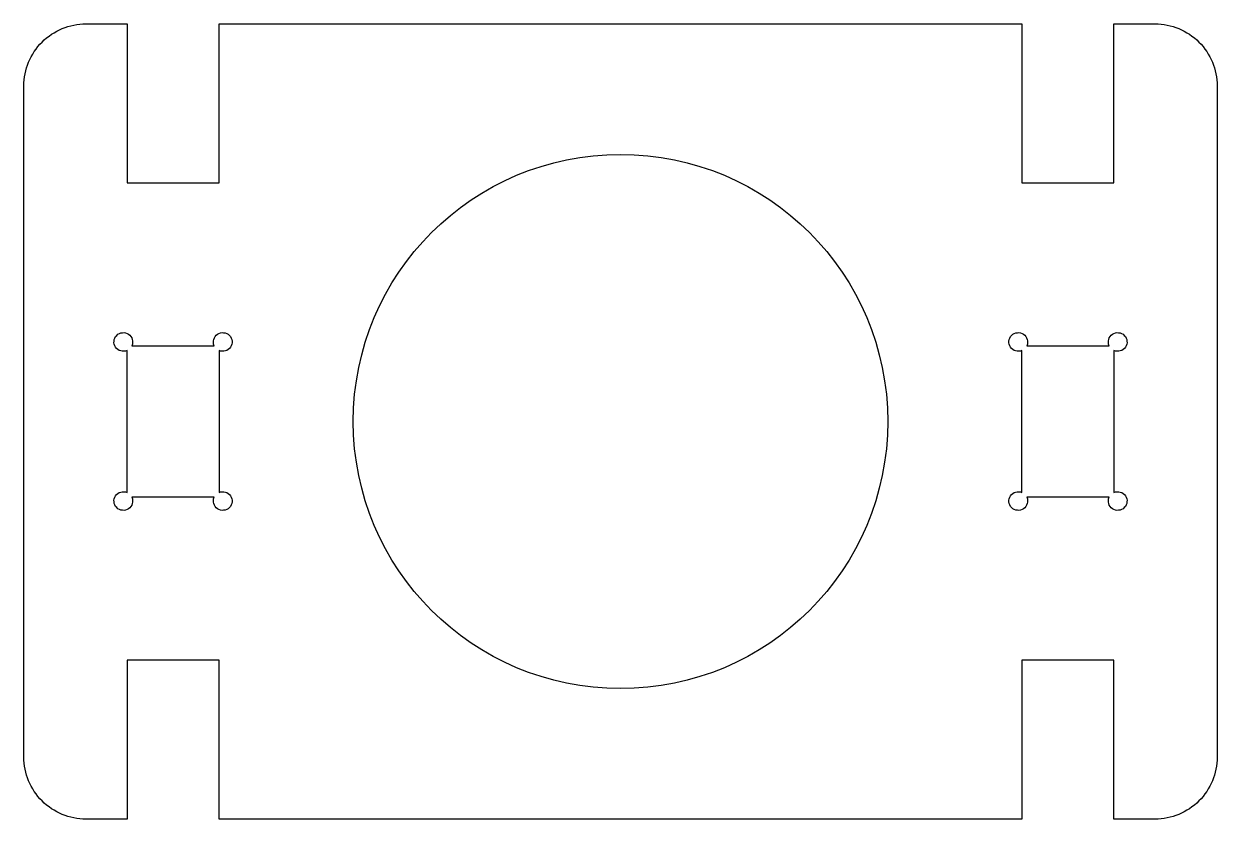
# Model space of a CAD drawing. Header units: millimetres. Extents: x -24 to 24, y -16 to 16.
import ezdxf

# ---------------------------------------------------------------- set-up
doc = ezdxf.new("R2010")
doc.units = ezdxf.units.MM
doc.layers.get('0').update_dxf_attribs({"linetype": 'CONTINUOUS'})

msp = doc.modelspace()

# ---------------------------------------------------------------- linework, layer by layer
for points in [[(-21.5, -16, -0.414214), (-24, -13.5), (-24, 13.5, -0.414214), (-21.5, 16), (-19.85, 16), (-19.85, 9.6), (-16.15, 9.6), (-16.15, 16), (16.15, 16), (16.15, 9.6), (19.85, 9.6), (19.85, 16), (21.5, 16, -0.414214), (24, 13.5), (24, -13.5, -0.414214), (21.5, -16), (19.85, -16), (19.85, -9.6), (16.15, -9.6), (16.15, -16), (-16.15, -16), (-16.15, -9.6), (-19.85, -9.6), (-19.85, -16)], [(-16.15, -2.856, -5.286832), (-16.344, -3.05), (-19.656, -3.05, -5.286832), (-19.85, -2.856), (-19.85, 2.856, -5.286832), (-19.656, 3.05), (-16.344, 3.05, -5.286832), (-16.15, 2.856)], [(16.15, 2.856, -5.286832), (16.344, 3.05), (19.656, 3.05, -5.286832), (19.85, 2.856), (19.85, -2.856, -5.286832), (19.656, -3.05), (16.344, -3.05, -5.286832), (16.15, -2.856)]]:
    msp.add_lwpolyline(points, format="xyb", close=True)
msp.add_circle((0, 0), 10.75)

doc.saveas('drawing.dxf')
